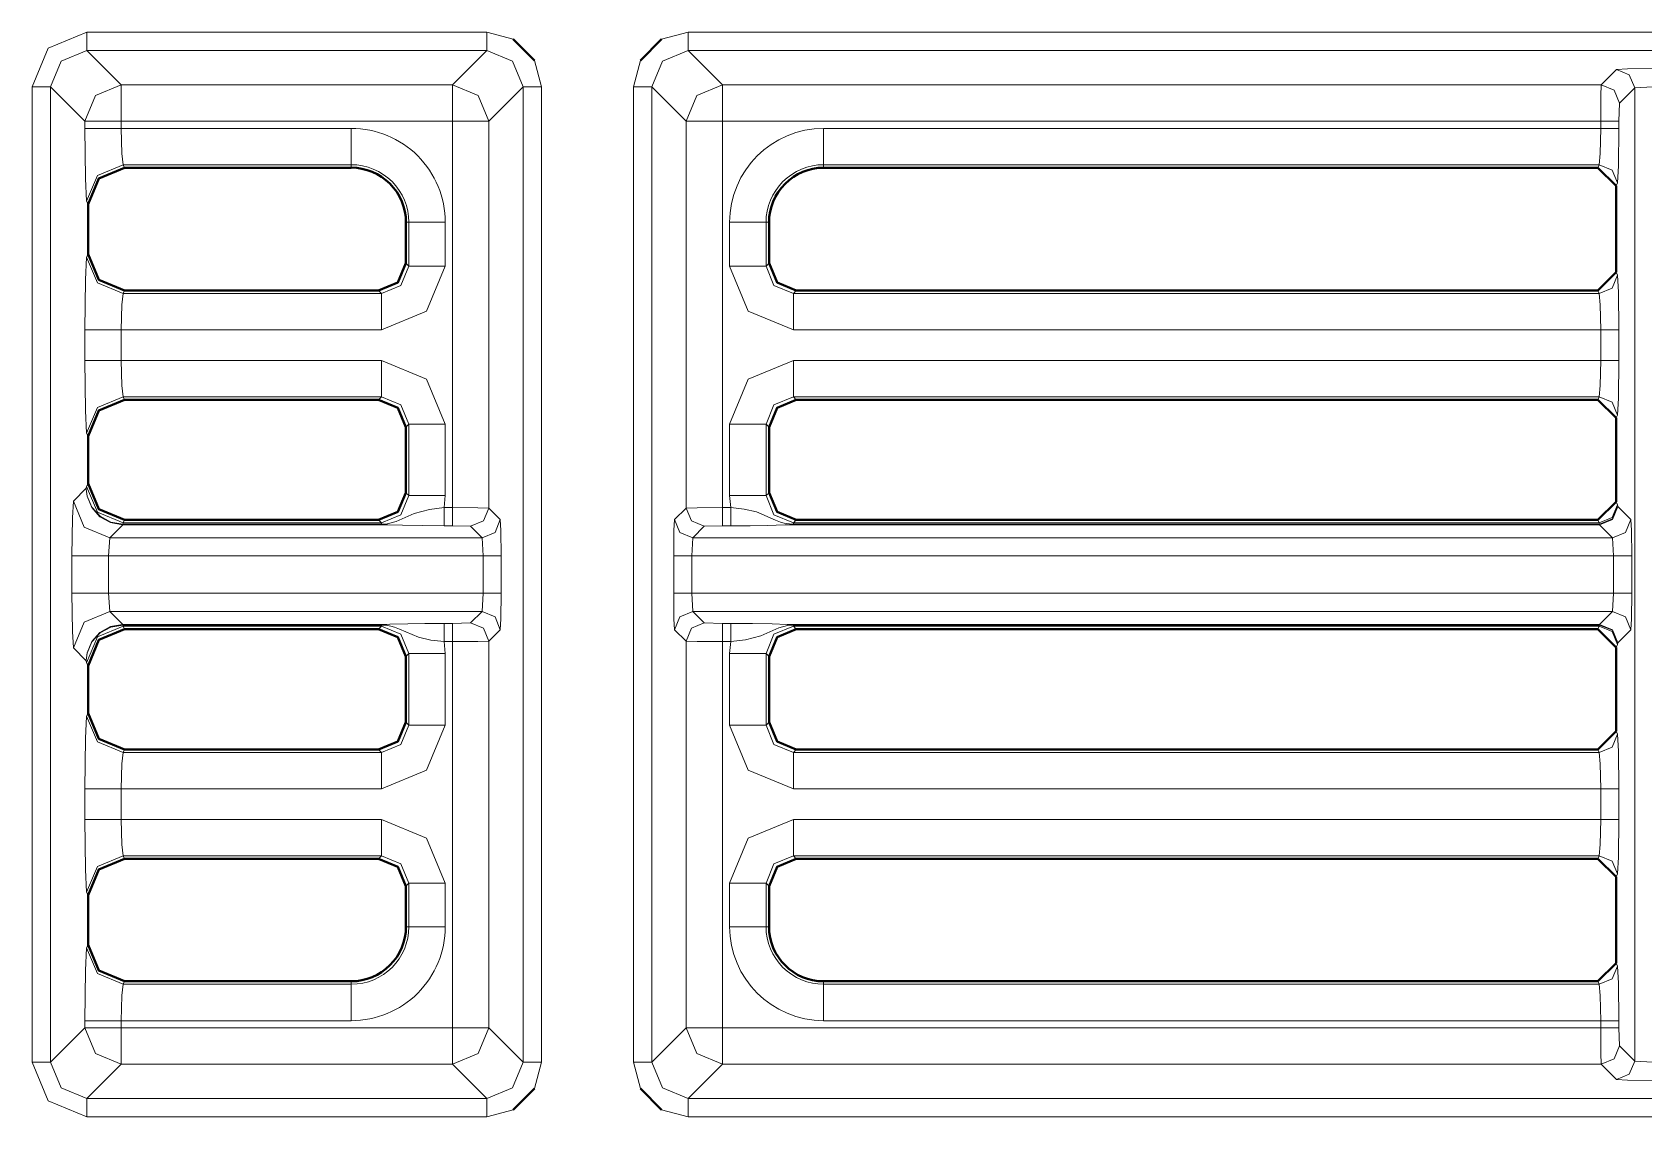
# Model space of a CAD drawing. Header units: millimetres. Extents: x 0 to 2941, y -405 to 1422.
# Drawn here: x 1124.33 to 1168.55, y 883.4 to 913.18 of the extents above; entities that cross this region are included whole.
import ezdxf

# ---------------------------------------------------------------- set-up
doc = ezdxf.new("R2010")
doc.units = ezdxf.units.MM
doc.layers.add('FINE', color=9, linetype='Continuous')
doc.layers.add('OUTLINE', color=7, linetype='Continuous')

msp = doc.modelspace()

# ---------------------------------------------------------------- linework, layer by layer
at = {"layer": 'FINE', "lineweight": 9}
for p, q in [((1125.829, 913.177), (1136.804, 913.177)), ((1136.804, 913.177), (1137.531, 912.989)), ((1141.602, 912.989), (1142.329, 913.177)), ((1142.329, 913.177), (1196.909, 913.177)), ((1136.804, 912.677), (1125.829, 912.677)), ((1126.773, 911.734), (1125.829, 912.677)), ((1135.86, 911.734), (1136.804, 912.677)), ((1138.116, 912.405), (1138.303, 911.678)), ((1140.83, 911.678), (1141.018, 912.405)), ((1197.054, 912.677), (1142.329, 912.677)), ((1142.329, 912.677), (1143.273, 911.734)), ((1167.384, 911.734), (1167.804, 912.154)), ((1124.329, 911.678), (1124.329, 884.903)), ((1126.773, 911.734), (1135.86, 911.734)), ((1137.804, 911.678), (1136.86, 910.734)), ((1137.804, 884.903), (1137.804, 911.678)), ((1138.303, 911.678), (1138.303, 884.903)), ((1141.33, 911.678), (1141.33, 884.903)), ((1142.273, 910.734), (1141.33, 911.678)), ((1143.273, 911.734), (1167.384, 911.734)), ((1168.304, 911.654), (1167.884, 911.234)), ((1168.804, 911.679), (1168.304, 911.654)), ((1167.884, 911.234), (1167.871, 910.734)), ((1126.773, 910.538), (1126.773, 910.734)), ((1136.86, 910.734), (1136.86, 900.115)), ((1142.273, 900.115), (1142.273, 910.734)), ((1167.371, 910.538), (1167.371, 910.734)), ((1167.871, 910.734), (1167.871, 910.538)), ((1126.773, 910.538), (1133.085, 910.538)), ((1146.048, 910.538), (1167.371, 910.538)), ((1126.863, 909.458), (1126.822, 909.54)), ((1133.085, 909.54), (1126.822, 909.54)), ((1133.085, 909.458), (1133.085, 909.54)), ((1146.048, 909.54), (1146.048, 909.458)), ((1167.834, 909.041), (1167.793, 908.958)), ((1125.823, 908.541), (1125.864, 908.458)), ((1134.666, 907.959), (1134.585, 907.959)), ((1134.666, 906.755), (1134.666, 907.959)), ((1135.664, 907.959), (1135.664, 906.755)), ((1143.468, 906.755), (1143.468, 907.959)), ((1144.549, 907.959), (1144.467, 907.959)), ((1144.467, 907.959), (1144.467, 906.755)), ((1125.864, 907.087), (1125.823, 907.005)), ((1134.585, 906.836), (1134.666, 906.755)), ((1144.467, 906.755), (1144.549, 906.836)), ((1167.793, 906.588), (1167.834, 906.505)), ((1126.822, 906.006), (1126.863, 906.088)), ((1126.822, 906.006), (1133.917, 906.006)), ((1133.917, 906.006), (1133.836, 906.088)), ((1145.297, 906.088), (1145.216, 906.006)), ((1145.216, 906.006), (1167.334, 906.006)), ((1167.334, 906.006), (1167.293, 906.088)), ((1125.773, 905.007), (1125.773, 904.167)), ((1133.917, 905.007), (1126.773, 905.007)), ((1126.773, 904.167), (1126.773, 905.007)), ((1167.871, 905.007), (1167.871, 904.167)), ((1126.773, 904.167), (1133.917, 904.167)), ((1145.216, 904.167), (1167.371, 904.167)), ((1133.917, 903.169), (1126.822, 903.169)), ((1126.863, 903.088), (1126.822, 903.169)), ((1133.836, 903.088), (1133.917, 903.169)), ((1145.216, 903.169), (1145.297, 903.088)), ((1167.834, 902.669), (1167.793, 902.588)), ((1134.666, 902.42), (1134.585, 902.339)), ((1135.664, 902.42), (1135.664, 900.455)), ((1144.549, 902.339), (1144.467, 902.42)), ((1144.467, 902.42), (1144.467, 900.455)), ((1125.823, 902.17), (1125.864, 902.087)), ((1125.814, 900.656), (1125.458, 900.3)), ((1125.823, 900.705), (1125.814, 900.656)), ((1125.864, 900.787), (1125.823, 900.705)), ((1135.664, 900.455), (1135.634, 900.128)), ((1144.467, 900.455), (1144.549, 900.536)), ((1135.634, 900.128), (1135.86, 900.128)), ((1136.86, 900.115), (1137.175, 899.8)), ((1141.958, 899.8), (1142.273, 900.115)), ((1167.793, 900.288), (1167.834, 900.205)), ((1167.834, 900.205), (1167.842, 900.157)), ((1167.842, 900.157), (1168.199, 899.8)), ((1126.457, 899.3), (1126.815, 899.657)), ((1126.812, 899.674), (1126.822, 899.706)), ((1126.815, 899.674), (1126.812, 899.674)), ((1126.815, 899.674), (1133.917, 899.674)), ((1126.822, 899.706), (1126.863, 899.787)), ((1126.822, 899.706), (1133.917, 899.706)), ((1133.917, 899.706), (1133.836, 899.787)), ((1142.773, 899.615), (1142.458, 899.3)), ((1143.273, 899.628), (1142.773, 899.615)), ((1143.499, 899.628), (1143.273, 899.628)), ((1145.297, 899.787), (1145.216, 899.706)), ((1145.216, 899.706), (1167.334, 899.706)), ((1145.216, 899.674), (1167.342, 899.674)), ((1167.342, 899.657), (1145.216, 899.657)), ((1167.334, 899.706), (1167.293, 899.787)), ((1167.342, 899.674), (1167.334, 899.706)), ((1167.699, 899.3), (1167.342, 899.657)), ((1126.419, 898.8), (1126.457, 899.3)), ((1136.701, 898.8), (1136.675, 899.3)), ((1142.458, 899.3), (1142.432, 898.8)), ((1142.458, 899.3), (1167.699, 899.3)), ((1167.725, 898.8), (1167.699, 899.3)), ((1125.42, 898.8), (1125.42, 897.774)), ((1136.701, 898.8), (1126.419, 898.8)), ((1137.201, 898.8), (1137.201, 897.774)), ((1141.932, 897.774), (1141.932, 898.8)), ((1167.725, 898.8), (1142.432, 898.8)), ((1142.432, 898.8), (1142.432, 897.774)), ((1168.225, 898.8), (1168.225, 897.774)), ((1126.419, 897.774), (1136.701, 897.774)), ((1142.432, 897.774), (1167.725, 897.774)), ((1142.432, 897.774), (1142.458, 897.275)), ((1126.815, 896.917), (1126.457, 897.275)), ((1126.815, 896.917), (1126.809, 896.917)), ((1126.812, 896.901), (1126.815, 896.901)), ((1126.822, 896.869), (1126.812, 896.901)), ((1126.815, 896.917), (1133.917, 896.917)), ((1133.917, 896.901), (1126.815, 896.901)), ((1126.863, 896.787), (1126.822, 896.869)), ((1133.917, 896.869), (1126.822, 896.869)), ((1133.836, 896.787), (1133.917, 896.869)), ((1135.634, 896.946), (1135.86, 896.946)), ((1167.699, 897.275), (1142.458, 897.275)), ((1142.458, 897.275), (1142.773, 896.959)), ((1142.773, 896.959), (1143.273, 896.946)), ((1143.273, 896.946), (1143.499, 896.946)), ((1145.216, 896.869), (1145.297, 896.787)), ((1167.334, 896.869), (1145.216, 896.869)), ((1167.293, 896.787), (1167.334, 896.869)), ((1167.334, 896.869), (1167.342, 896.901)), ((1137.175, 896.775), (1136.86, 896.459)), ((1136.86, 896.459), (1136.86, 885.847)), ((1142.273, 896.459), (1141.958, 896.775)), ((1142.273, 885.847), (1142.273, 896.459)), ((1143.499, 896.447), (1143.273, 896.447)), ((1143.468, 896.12), (1143.499, 896.447)), ((1168.199, 896.775), (1167.842, 896.417)), ((1125.458, 896.275), (1125.814, 895.919)), ((1143.468, 894.155), (1143.468, 896.12)), ((1144.549, 896.039), (1144.467, 896.12)), ((1144.467, 896.12), (1144.467, 894.155)), ((1167.834, 896.369), (1167.793, 896.288)), ((1167.842, 896.417), (1167.834, 896.369)), ((1125.814, 895.919), (1125.823, 895.87)), ((1125.823, 895.87), (1125.864, 895.787)), ((1125.864, 894.487), (1125.823, 894.405)), ((1144.467, 894.155), (1144.549, 894.236)), ((1167.793, 893.987), (1167.834, 893.905)), ((1126.822, 893.406), (1126.863, 893.487)), ((1126.822, 893.406), (1133.917, 893.406)), ((1133.917, 893.406), (1133.836, 893.487)), ((1145.297, 893.487), (1145.216, 893.406)), ((1125.773, 892.408), (1125.773, 891.567)), ((1133.917, 892.408), (1126.773, 892.408)), ((1126.773, 891.567), (1126.773, 892.408)), ((1167.871, 892.408), (1167.871, 891.567)), ((1126.773, 891.567), (1133.917, 891.567)), ((1145.216, 891.567), (1167.371, 891.567)), ((1126.863, 890.487), (1126.822, 890.569)), ((1145.216, 890.569), (1145.297, 890.487)), ((1167.334, 890.569), (1145.216, 890.569)), ((1167.293, 890.487), (1167.334, 890.569)), ((1143.468, 888.622), (1143.468, 889.82)), ((1144.549, 889.738), (1144.467, 889.82)), ((1144.467, 889.82), (1144.467, 888.622)), ((1167.834, 890.069), (1167.793, 889.988)), ((1125.823, 889.57), (1125.864, 889.487)), ((1134.585, 888.622), (1134.666, 888.622)), ((1144.467, 888.622), (1144.549, 888.622)), ((1125.864, 888.123), (1125.823, 888.04)), ((1167.793, 887.622), (1167.834, 887.54)), ((1126.822, 887.041), (1126.863, 887.122)), ((1126.822, 887.041), (1133.085, 887.041)), ((1133.085, 887.041), (1133.085, 887.122)), ((1146.048, 887.122), (1146.048, 887.041)), ((1125.773, 886.042), (1125.773, 885.847)), ((1133.085, 886.042), (1126.773, 886.042)), ((1126.773, 885.847), (1126.773, 886.042)), ((1136.86, 885.847), (1137.804, 884.903)), ((1141.33, 884.903), (1142.273, 885.847)), ((1167.871, 886.042), (1167.871, 885.847)), ((1167.871, 885.847), (1167.884, 885.347)), ((1125.829, 883.903), (1126.773, 884.847)), ((1135.86, 884.847), (1126.773, 884.847)), ((1136.804, 883.903), (1135.86, 884.847)), ((1138.303, 884.903), (1138.116, 884.176)), ((1143.273, 884.847), (1142.329, 883.903)), ((1168.304, 884.927), (1168.804, 884.902)), ((1125.829, 883.903), (1136.804, 883.903)), ((1142.329, 883.903), (1197.054, 883.903)), ((1142.329, 883.404), (1141.602, 883.592)), ((1196.909, 883.404), (1142.329, 883.404))]:
    msp.add_line(p, q, dxfattribs=at)
for points in [[(1125.829, 913.177), (1124.769, 912.738), (1124.329, 911.678)], [(1125.829, 912.677), (1125.829, 912.828), (1125.829, 913.177)], [(1136.804, 912.677), (1136.804, 912.828), (1136.804, 913.177)], [(1142.329, 912.677), (1142.329, 912.828), (1142.329, 913.177)], [(1125.829, 912.677), (1125.122, 912.385), (1124.829, 911.678)], [(1137.804, 911.678), (1137.511, 912.385), (1136.804, 912.677)], [(1142.329, 912.677), (1141.622, 912.385), (1141.33, 911.678)], [(1167.804, 912.154), (1168.106, 912.172), (1168.804, 912.179), (1169.829, 912.179)], [(1168.304, 911.654), (1168.157, 912.007), (1167.804, 912.154)], [(1124.329, 911.678), (1124.678, 911.678), (1124.829, 911.678)], [(1124.829, 911.678), (1125.773, 910.734), (1125.773, 910.538)], [(1125.773, 885.847), (1124.829, 884.903), (1124.829, 911.678)], [(1126.773, 911.734), (1126.066, 911.441), (1125.773, 910.734)], [(1126.773, 910.734), (1126.773, 911.432), (1126.773, 911.734)], [(1135.86, 911.734), (1135.86, 911.432), (1135.86, 910.734)], [(1135.86, 911.734), (1136.567, 911.441), (1136.86, 910.734)], [(1138.303, 911.678), (1137.955, 911.678), (1137.804, 911.678)], [(1140.83, 911.678), (1141.179, 911.678), (1141.33, 911.678)], [(1141.018, 884.176), (1140.83, 884.903), (1140.83, 911.678)], [(1143.273, 911.734), (1143.273, 911.432), (1143.273, 910.734), (1142.575, 910.734), (1142.273, 910.734)], [(1142.273, 910.734), (1142.566, 911.441), (1143.273, 911.734)], [(1167.371, 910.734), (1167.375, 911.432), (1167.384, 911.734)], [(1167.884, 911.234), (1167.737, 911.587), (1167.384, 911.734)], [(1167.884, 885.347), (1168.304, 884.927), (1168.304, 911.654)], [(1126.773, 910.734), (1126.075, 910.734), (1125.773, 910.734)], [(1135.86, 900.128), (1135.86, 910.734), (1126.773, 910.734)], [(1136.86, 910.734), (1136.558, 910.734), (1135.86, 910.734)], [(1167.371, 910.734), (1143.273, 910.734), (1143.273, 900.128)], [(1167.871, 910.734), (1167.72, 910.734), (1167.371, 910.734)], [(1126.773, 910.538), (1126.075, 910.538), (1125.773, 910.538)], [(1125.773, 910.538), (1125.787, 909.162), (1125.823, 908.541)], [(1126.822, 909.54), (1126.787, 909.85), (1126.773, 910.538)], [(1133.085, 910.538), (1133.085, 909.85), (1133.085, 909.54)], [(1146.048, 909.54), (1146.048, 909.85), (1146.048, 910.538)], [(1167.334, 909.54), (1167.36, 909.85), (1167.371, 910.538)], [(1167.871, 910.538), (1167.72, 910.538), (1167.371, 910.538)], [(1167.871, 910.538), (1167.86, 909.506), (1167.834, 909.041)], [(1126.822, 909.54), (1126.116, 909.247), (1125.823, 908.541)], [(1167.293, 909.458), (1167.334, 909.54), (1146.048, 909.54)], [(1167.834, 909.041), (1167.687, 909.393), (1167.334, 909.54)], [(1135.664, 907.959), (1134.976, 907.959), (1134.666, 907.959)], [(1144.467, 907.959), (1144.157, 907.959), (1143.468, 907.959)], [(1125.823, 907.005), (1125.787, 906.384), (1125.773, 905.007)], [(1126.822, 906.006), (1126.116, 906.299), (1125.823, 907.005)], [(1133.917, 906.006), (1134.448, 906.224), (1134.666, 906.755)], [(1135.664, 906.755), (1135.153, 905.519), (1133.917, 905.007)], [(1135.664, 906.755), (1134.976, 906.755), (1134.666, 906.755)], [(1144.467, 906.755), (1144.157, 906.755), (1143.468, 906.755)], [(1145.216, 905.007), (1143.98, 905.519), (1143.468, 906.755)], [(1144.467, 906.755), (1144.685, 906.224), (1145.216, 906.006)], [(1167.834, 906.505), (1167.687, 906.153), (1167.334, 906.006)], [(1167.834, 906.505), (1167.86, 906.04), (1167.871, 905.007)], [(1126.773, 905.007), (1126.787, 905.696), (1126.822, 906.006)], [(1133.917, 906.006), (1133.917, 905.696), (1133.917, 905.007)], [(1145.216, 905.007), (1145.216, 905.696), (1145.216, 906.006)], [(1167.371, 905.007), (1167.36, 905.696), (1167.334, 906.006)], [(1126.773, 905.007), (1126.075, 905.007), (1125.773, 905.007)], [(1167.371, 904.167), (1167.371, 905.007), (1145.216, 905.007)], [(1167.371, 905.007), (1167.72, 905.007), (1167.871, 905.007)], [(1126.773, 904.167), (1126.075, 904.167), (1125.773, 904.167)], [(1125.773, 904.167), (1125.787, 902.791), (1125.823, 902.17)], [(1126.822, 903.169), (1126.787, 903.479), (1126.773, 904.167)], [(1133.917, 904.167), (1133.917, 903.479), (1133.917, 903.169)], [(1133.917, 904.167), (1135.153, 903.656), (1135.664, 902.42)], [(1143.468, 902.42), (1143.98, 903.656), (1145.216, 904.167)], [(1145.216, 904.167), (1145.216, 903.479), (1145.216, 903.169)], [(1167.334, 903.169), (1167.36, 903.479), (1167.371, 904.167)], [(1167.371, 904.167), (1167.72, 904.167), (1167.871, 904.167)], [(1167.871, 904.167), (1167.86, 903.135), (1167.834, 902.669)], [(1126.822, 903.169), (1126.116, 902.876), (1125.823, 902.17)], [(1134.666, 902.42), (1134.448, 902.951), (1133.917, 903.169)], [(1145.216, 903.169), (1144.685, 902.951), (1144.467, 902.42)], [(1167.293, 903.088), (1167.334, 903.169), (1145.216, 903.169)], [(1167.334, 903.169), (1167.687, 903.022), (1167.834, 902.669)], [(1134.585, 900.536), (1134.666, 900.455), (1134.666, 902.42)], [(1134.666, 902.42), (1134.976, 902.42), (1135.664, 902.42)], [(1143.273, 900.128), (1143.499, 900.128), (1143.468, 900.455), (1143.468, 902.42)], [(1143.468, 902.42), (1144.157, 902.42), (1144.467, 902.42)], [(1126.815, 899.657), (1126.809, 899.657), (1126.48, 899.715), (1126.188, 899.878), (1125.966, 900.127), (1125.838, 900.437), (1125.814, 900.632), (1125.814, 900.656)], [(1126.812, 899.674), (1126.482, 899.731), (1126.19, 899.89), (1125.968, 900.135), (1125.839, 900.44), (1125.814, 900.632), (1125.814, 900.656)], [(1126.822, 899.706), (1126.116, 899.999), (1125.823, 900.705)], [(1133.917, 899.706), (1134.448, 899.924), (1134.666, 900.455)], [(1134.666, 900.455), (1134.976, 900.455), (1135.664, 900.455)], [(1143.468, 900.455), (1144.157, 900.455), (1144.467, 900.455)], [(1144.467, 900.455), (1144.685, 899.924), (1145.216, 899.706)], [(1125.458, 900.3), (1125.431, 899.847), (1125.42, 898.8)], [(1126.457, 899.3), (1125.751, 899.593), (1125.458, 900.3)], [(1133.917, 899.674), (1133.987, 899.676), (1134.074, 899.685), (1134.313, 899.745), (1134.814, 899.967), (1135.227, 900.078), (1135.634, 900.128)], [(1135.634, 899.628), (1135.634, 899.779), (1135.634, 900.128)], [(1135.86, 899.628), (1135.86, 899.779), (1135.86, 900.128)], [(1135.86, 900.128), (1136.558, 900.124), (1136.86, 900.115)], [(1136.36, 899.615), (1136.713, 899.762), (1136.86, 900.115)], [(1142.273, 900.115), (1142.575, 900.124), (1143.273, 900.128)], [(1142.273, 900.115), (1142.42, 899.762), (1142.773, 899.615)], [(1143.273, 900.128), (1143.273, 899.779), (1143.273, 899.628)], [(1143.499, 900.128), (1143.499, 899.779), (1143.499, 899.628)], [(1143.499, 900.128), (1143.863, 900.085), (1144.206, 900.007), (1144.724, 899.782), (1144.861, 899.731), (1144.968, 899.702), (1145.113, 899.679), (1145.183, 899.674), (1145.216, 899.674)], [(1167.334, 899.706), (1167.687, 899.853), (1167.834, 900.205)], [(1167.342, 899.657), (1167.695, 899.804), (1167.842, 900.157)], [(1167.342, 899.674), (1167.694, 899.817), (1167.842, 900.157)], [(1126.457, 899.3), (1136.675, 899.3), (1136.36, 899.615), (1135.86, 899.628), (1135.634, 899.628), (1135.042, 899.631), (1134.494, 899.641), (1134.086, 899.654), (1133.978, 899.657), (1133.944, 899.657), (1133.917, 899.657), (1126.815, 899.657)], [(1126.812, 899.674), (1126.81, 899.662), (1126.809, 899.657)], [(1126.815, 899.657), (1126.815, 899.662), (1126.815, 899.674)], [(1133.917, 899.706), (1133.917, 899.695), (1133.917, 899.674)], [(1133.917, 899.657), (1133.917, 899.662), (1133.917, 899.674)], [(1136.675, 899.3), (1137.029, 899.447), (1137.175, 899.8)], [(1137.175, 899.8), (1137.193, 899.498), (1137.201, 898.8)], [(1141.932, 898.8), (1141.94, 899.498), (1141.958, 899.8)], [(1141.958, 899.8), (1142.104, 899.447), (1142.458, 899.3)], [(1145.216, 899.657), (1145.203, 899.657), (1145.176, 899.657), (1145.117, 899.656), (1145.068, 899.654), (1144.994, 899.652), (1144.5, 899.637), (1144.029, 899.63), (1143.499, 899.628)], [(1145.216, 899.706), (1145.216, 899.695), (1145.216, 899.674)], [(1145.216, 899.674), (1145.216, 899.662), (1145.216, 899.657)], [(1167.342, 899.657), (1167.342, 899.662), (1167.342, 899.674)], [(1167.699, 899.3), (1168.053, 899.447), (1168.199, 899.8)], [(1168.199, 899.8), (1168.217, 899.498), (1168.225, 898.8)], [(1126.419, 898.8), (1125.722, 898.8), (1125.42, 898.8)], [(1126.457, 897.275), (1126.419, 897.774), (1126.419, 898.8)], [(1136.675, 897.275), (1136.701, 897.774), (1136.701, 898.8)], [(1137.201, 898.8), (1137.05, 898.8), (1136.701, 898.8)], [(1141.932, 898.8), (1142.083, 898.8), (1142.432, 898.8)], [(1167.699, 897.275), (1167.725, 897.774), (1167.725, 898.8)], [(1167.725, 898.8), (1168.074, 898.8), (1168.225, 898.8)], [(1126.419, 897.774), (1125.722, 897.774), (1125.42, 897.774)], [(1125.42, 897.774), (1125.431, 896.728), (1125.458, 896.275)], [(1137.201, 897.774), (1137.05, 897.774), (1136.701, 897.774)], [(1137.201, 897.774), (1137.193, 897.077), (1137.175, 896.775)], [(1141.932, 897.774), (1142.083, 897.774), (1142.432, 897.774)], [(1141.958, 896.775), (1141.94, 897.077), (1141.932, 897.774)], [(1167.725, 897.774), (1168.074, 897.774), (1168.225, 897.774)], [(1168.225, 897.774), (1168.217, 897.077), (1168.199, 896.775)], [(1126.457, 897.275), (1125.751, 896.982), (1125.458, 896.275)], [(1126.809, 896.917), (1126.48, 896.86), (1126.188, 896.697), (1125.966, 896.447), (1125.838, 896.137), (1125.814, 895.943), (1125.814, 895.919)], [(1126.812, 896.901), (1126.482, 896.844), (1126.19, 896.685), (1125.968, 896.44), (1125.839, 896.134), (1125.814, 895.943), (1125.814, 895.919)], [(1126.822, 896.869), (1126.116, 896.576), (1125.823, 895.87)], [(1135.86, 896.946), (1136.36, 896.959), (1136.675, 897.275), (1126.457, 897.275)], [(1126.812, 896.901), (1126.81, 896.913), (1126.809, 896.917)], [(1126.815, 896.901), (1126.815, 896.913), (1126.815, 896.917)], [(1133.917, 896.917), (1133.93, 896.917), (1133.957, 896.918), (1134.016, 896.919), (1134.065, 896.92), (1134.14, 896.923), (1134.633, 896.937), (1135.104, 896.944), (1135.634, 896.946)], [(1133.917, 896.901), (1133.917, 896.913), (1133.917, 896.917)], [(1133.917, 896.901), (1133.917, 896.879), (1133.917, 896.869)], [(1135.634, 896.447), (1135.27, 896.49), (1134.927, 896.568), (1134.409, 896.792), (1134.272, 896.843), (1134.166, 896.873), (1134.02, 896.896), (1133.95, 896.9), (1133.917, 896.901)], [(1134.666, 896.12), (1134.448, 896.651), (1133.917, 896.869)], [(1135.634, 896.447), (1135.634, 896.796), (1135.634, 896.946)], [(1135.86, 896.447), (1135.86, 896.796), (1135.86, 896.946)], [(1136.86, 896.459), (1136.713, 896.813), (1136.36, 896.959)], [(1137.175, 896.775), (1137.029, 897.128), (1136.675, 897.275)], [(1141.958, 896.775), (1142.104, 897.128), (1142.458, 897.275)], [(1142.273, 896.459), (1142.42, 896.813), (1142.773, 896.959)], [(1143.273, 896.447), (1143.273, 896.796), (1143.273, 896.946)], [(1143.499, 896.447), (1143.499, 896.796), (1143.499, 896.946)], [(1143.499, 896.946), (1144.091, 896.944), (1144.639, 896.934), (1145.047, 896.921), (1145.155, 896.918), (1145.189, 896.917), (1145.216, 896.917)], [(1145.216, 896.901), (1145.146, 896.899), (1145.059, 896.89), (1144.82, 896.83), (1144.32, 896.608), (1143.906, 896.497), (1143.499, 896.447)], [(1145.216, 896.869), (1144.685, 896.651), (1144.467, 896.12)], [(1145.216, 896.917), (1167.342, 896.917), (1167.699, 897.275)], [(1145.216, 896.901), (1145.216, 896.913), (1145.216, 896.917)], [(1167.342, 896.901), (1145.216, 896.901), (1145.216, 896.879), (1145.216, 896.869)], [(1167.334, 896.869), (1167.687, 896.722), (1167.834, 896.369)], [(1167.342, 896.917), (1167.695, 896.771), (1167.842, 896.417)], [(1167.342, 896.901), (1167.342, 896.913), (1167.342, 896.917)], [(1167.342, 896.901), (1167.694, 896.758), (1167.842, 896.417)], [(1167.699, 897.275), (1168.053, 897.128), (1168.199, 896.775)], [(1126.773, 885.847), (1135.86, 885.847), (1135.86, 896.447), (1135.634, 896.447), (1135.664, 896.12), (1135.664, 894.155)], [(1136.86, 896.459), (1136.558, 896.451), (1135.86, 896.447)], [(1143.273, 896.447), (1142.575, 896.451), (1142.273, 896.459)], [(1143.273, 896.447), (1143.273, 885.847), (1167.371, 885.847), (1167.371, 886.042), (1146.048, 886.042)], [(1134.585, 894.236), (1134.666, 894.155), (1134.666, 896.12), (1134.585, 896.039)], [(1134.666, 896.12), (1134.976, 896.12), (1135.664, 896.12)], [(1143.468, 896.12), (1144.157, 896.12), (1144.467, 896.12)], [(1125.823, 894.405), (1125.787, 893.784), (1125.773, 892.408)], [(1126.822, 893.406), (1126.116, 893.699), (1125.823, 894.405)], [(1133.917, 893.406), (1134.448, 893.624), (1134.666, 894.155)], [(1135.664, 894.155), (1135.153, 892.919), (1133.917, 892.408)], [(1134.666, 894.155), (1134.976, 894.155), (1135.664, 894.155)], [(1143.468, 894.155), (1144.157, 894.155), (1144.467, 894.155)], [(1145.216, 892.408), (1143.98, 892.919), (1143.468, 894.155)], [(1144.467, 894.155), (1144.685, 893.624), (1145.216, 893.406)], [(1167.334, 893.406), (1167.687, 893.553), (1167.834, 893.905)], [(1167.834, 893.905), (1167.86, 893.44), (1167.871, 892.408)], [(1126.773, 892.408), (1126.787, 893.096), (1126.822, 893.406)], [(1133.917, 893.406), (1133.917, 893.096), (1133.917, 892.408)], [(1145.216, 893.406), (1167.334, 893.406), (1167.293, 893.487)], [(1145.216, 893.406), (1145.216, 893.096), (1145.216, 892.408)], [(1167.371, 892.408), (1167.36, 893.096), (1167.334, 893.406)], [(1126.773, 892.408), (1126.075, 892.408), (1125.773, 892.408)], [(1167.371, 891.567), (1167.371, 892.408), (1145.216, 892.408)], [(1167.371, 892.408), (1167.72, 892.408), (1167.871, 892.408)], [(1126.773, 891.567), (1126.075, 891.567), (1125.773, 891.567)], [(1125.773, 891.567), (1125.787, 890.191), (1125.823, 889.57)], [(1126.822, 890.569), (1126.787, 890.879), (1126.773, 891.567)], [(1133.917, 890.569), (1133.917, 890.879), (1133.917, 891.567)], [(1133.917, 891.567), (1135.153, 891.056), (1135.664, 889.82), (1135.664, 888.622)], [(1143.468, 889.82), (1143.98, 891.056), (1145.216, 891.567)], [(1145.216, 890.569), (1145.216, 890.879), (1145.216, 891.567)], [(1167.334, 890.569), (1167.36, 890.879), (1167.371, 891.567)], [(1167.371, 891.567), (1167.72, 891.567), (1167.871, 891.567)], [(1167.871, 891.567), (1167.86, 890.535), (1167.834, 890.069)], [(1126.822, 890.569), (1126.116, 890.276), (1125.823, 889.57)], [(1133.836, 890.487), (1133.917, 890.569), (1126.822, 890.569)], [(1134.666, 889.82), (1134.448, 890.351), (1133.917, 890.569)], [(1145.216, 890.569), (1144.685, 890.351), (1144.467, 889.82)], [(1167.334, 890.569), (1167.687, 890.422), (1167.834, 890.069)], [(1134.666, 888.622), (1134.666, 889.82), (1134.585, 889.738)], [(1134.666, 889.82), (1134.976, 889.82), (1135.664, 889.82)], [(1143.468, 889.82), (1144.157, 889.82), (1144.467, 889.82)], [(1134.666, 888.622), (1134.976, 888.622), (1135.664, 888.622)], [(1143.468, 888.622), (1144.157, 888.622), (1144.467, 888.622)], [(1125.823, 888.04), (1125.787, 887.419), (1125.773, 886.042)], [(1125.823, 888.04), (1126.116, 887.334), (1126.822, 887.041)], [(1167.834, 887.54), (1167.687, 887.187), (1167.334, 887.041)], [(1167.834, 887.54), (1167.86, 887.075), (1167.871, 886.042)], [(1126.773, 886.042), (1126.787, 886.731), (1126.822, 887.041)], [(1133.085, 887.041), (1133.085, 886.731), (1133.085, 886.042)], [(1146.048, 887.041), (1167.334, 887.041), (1167.293, 887.122)], [(1146.048, 886.042), (1146.048, 886.731), (1146.048, 887.041)], [(1167.371, 886.042), (1167.36, 886.731), (1167.334, 887.041)], [(1125.773, 886.042), (1126.075, 886.042), (1126.773, 886.042)], [(1125.773, 885.847), (1126.075, 885.847), (1126.773, 885.847)], [(1125.773, 885.847), (1126.066, 885.14), (1126.773, 884.847)], [(1126.773, 884.847), (1126.773, 885.149), (1126.773, 885.847)], [(1135.86, 885.847), (1135.86, 885.149), (1135.86, 884.847)], [(1136.86, 885.847), (1136.567, 885.14), (1135.86, 884.847)], [(1136.86, 885.847), (1136.558, 885.847), (1135.86, 885.847)], [(1143.273, 884.847), (1142.566, 885.14), (1142.273, 885.847)], [(1143.273, 885.847), (1142.575, 885.847), (1142.273, 885.847)], [(1143.273, 885.847), (1143.273, 885.149), (1143.273, 884.847)], [(1167.871, 886.042), (1167.72, 886.042), (1167.371, 886.042)], [(1167.871, 885.847), (1167.72, 885.847), (1167.371, 885.847)], [(1167.384, 884.847), (1167.375, 885.149), (1167.371, 885.847)], [(1167.884, 885.347), (1167.737, 884.994), (1167.384, 884.847)], [(1124.829, 884.903), (1124.678, 884.903), (1124.329, 884.903)], [(1124.329, 884.903), (1124.769, 883.843), (1125.829, 883.404)], [(1124.829, 884.903), (1125.122, 884.196), (1125.829, 883.903)], [(1136.804, 883.903), (1137.511, 884.196), (1137.804, 884.903)], [(1138.303, 884.903), (1137.955, 884.903), (1137.804, 884.903)], [(1140.83, 884.903), (1141.179, 884.903), (1141.33, 884.903)], [(1141.33, 884.903), (1141.622, 884.196), (1142.329, 883.903)], [(1167.804, 884.427), (1167.384, 884.847), (1143.273, 884.847)], [(1168.304, 884.927), (1168.157, 884.574), (1167.804, 884.427)], [(1168.804, 884.401), (1168.106, 884.409), (1167.804, 884.427)], [(1125.829, 883.404), (1125.829, 883.753), (1125.829, 883.903)], [(1136.804, 883.404), (1136.804, 883.753), (1136.804, 883.903)], [(1142.329, 883.404), (1142.329, 883.753), (1142.329, 883.903)], [(1137.531, 883.592), (1136.804, 883.404), (1125.829, 883.404)]]:
    msp.add_lwpolyline(points, dxfattribs=at)
for points in [[(1135.664, 907.959, 0.414223), (1133.085, 910.538)], [(1146.048, 910.538, 0.414204), (1143.468, 907.959)], [(1134.666, 907.959, 0.414245), (1133.085, 909.54)], [(1146.048, 909.54, 0.414214), (1144.467, 907.959)], [(1133.085, 887.041, 0.414182), (1134.666, 888.622)], [(1133.085, 886.042, 0.414223), (1135.664, 888.622)], [(1143.468, 888.622, 0.414204), (1146.048, 886.042)], [(1144.467, 888.622, 0.414214), (1146.048, 887.041)]]:
    msp.add_lwpolyline(points, format="xyb", dxfattribs=at)
at = {"layer": 'OUTLINE', "lineweight": 40}
for p, q in [((1138.116, 912.405), (1137.531, 912.989)), ((1141.602, 912.989), (1141.018, 912.405)), ((1133.085, 909.458), (1126.863, 909.458)), ((1167.793, 908.958), (1167.293, 909.458)), ((1167.793, 906.588), (1167.793, 908.958)), ((1125.864, 907.087), (1125.864, 908.458)), ((1134.585, 907.959), (1134.585, 906.836)), ((1144.549, 907.959), (1144.549, 906.836)), ((1167.293, 906.088), (1167.793, 906.588)), ((1133.836, 906.088), (1126.863, 906.088)), ((1167.293, 906.088), (1145.297, 906.088)), ((1167.293, 903.088), (1145.297, 903.088)), ((1167.793, 902.588), (1167.293, 903.088)), ((1134.585, 902.339), (1134.585, 900.536)), ((1144.549, 902.339), (1144.549, 900.536)), ((1167.793, 900.288), (1167.793, 902.588)), ((1167.293, 899.787), (1167.793, 900.288)), ((1133.836, 899.787), (1126.863, 899.787)), ((1167.293, 899.787), (1145.297, 899.787)), ((1133.836, 896.787), (1126.863, 896.787)), ((1167.293, 896.787), (1145.297, 896.787)), ((1167.793, 896.288), (1167.293, 896.787)), ((1134.585, 896.039), (1134.585, 894.236)), ((1144.549, 896.039), (1144.549, 894.236)), ((1167.793, 893.987), (1167.793, 896.288)), ((1125.864, 894.487), (1125.864, 895.787)), ((1167.293, 893.487), (1167.793, 893.987)), ((1133.836, 893.487), (1126.863, 893.487)), ((1167.293, 893.487), (1145.297, 893.487)), ((1133.836, 890.487), (1126.863, 890.487)), ((1167.293, 890.487), (1145.297, 890.487)), ((1167.793, 889.988), (1167.293, 890.487)), ((1167.793, 887.622), (1167.793, 889.988)), ((1125.864, 888.123), (1125.864, 889.487)), ((1134.585, 889.738), (1134.585, 888.622)), ((1144.549, 889.738), (1144.549, 888.622)), ((1167.293, 887.122), (1167.793, 887.622)), ((1133.085, 887.122), (1126.863, 887.122)), ((1167.293, 887.122), (1146.048, 887.122)), ((1137.531, 883.592), (1138.116, 884.176)), ((1141.602, 883.592), (1141.018, 884.176))]:
    msp.add_line(p, q, dxfattribs=at)
for points in [[(1125.864, 908.458), (1126.157, 909.166), (1126.863, 909.458)], [(1126.863, 906.088), (1126.157, 906.38), (1125.864, 907.087)], [(1133.836, 906.088), (1134.365, 906.307), (1134.585, 906.836)], [(1144.549, 906.836), (1144.768, 906.307), (1145.297, 906.088)], [(1125.864, 900.787), (1125.864, 902.087), (1126.157, 902.795), (1126.863, 903.088)], [(1134.585, 902.339), (1134.365, 902.868), (1133.836, 903.088), (1126.863, 903.088)], [(1145.297, 903.088), (1144.768, 902.868), (1144.549, 902.339)], [(1126.863, 899.787), (1126.157, 900.08), (1125.864, 900.787)], [(1133.836, 899.787), (1134.365, 900.007), (1134.585, 900.536)], [(1144.549, 900.536), (1144.768, 900.007), (1145.297, 899.787)], [(1125.864, 895.787), (1126.157, 896.495), (1126.863, 896.787)], [(1134.585, 896.039), (1134.365, 896.568), (1133.836, 896.787)], [(1145.297, 896.787), (1144.768, 896.568), (1144.549, 896.039)], [(1126.863, 893.487), (1126.157, 893.78), (1125.864, 894.487)], [(1133.836, 893.487), (1134.365, 893.707), (1134.585, 894.236)], [(1144.549, 894.236), (1144.768, 893.707), (1145.297, 893.487)], [(1125.864, 889.487), (1126.157, 890.195), (1126.863, 890.487)], [(1134.585, 889.738), (1134.365, 890.268), (1133.836, 890.487)], [(1145.297, 890.487), (1144.768, 890.268), (1144.549, 889.738)], [(1126.863, 887.122), (1126.157, 887.415), (1125.864, 888.123)]]:
    msp.add_lwpolyline(points, dxfattribs=at)
for points in [[(1134.585, 907.959, 0.414214), (1133.085, 909.459)], [(1167.293, 909.458), (1146.048, 909.458, 0.41423), (1144.549, 907.959)], [(1133.085, 887.122, 0.414214), (1134.585, 888.622)], [(1144.549, 888.622, 0.414197), (1146.048, 887.122)]]:
    msp.add_lwpolyline(points, format="xyb", dxfattribs=at)

doc.saveas('drawing.dxf')
